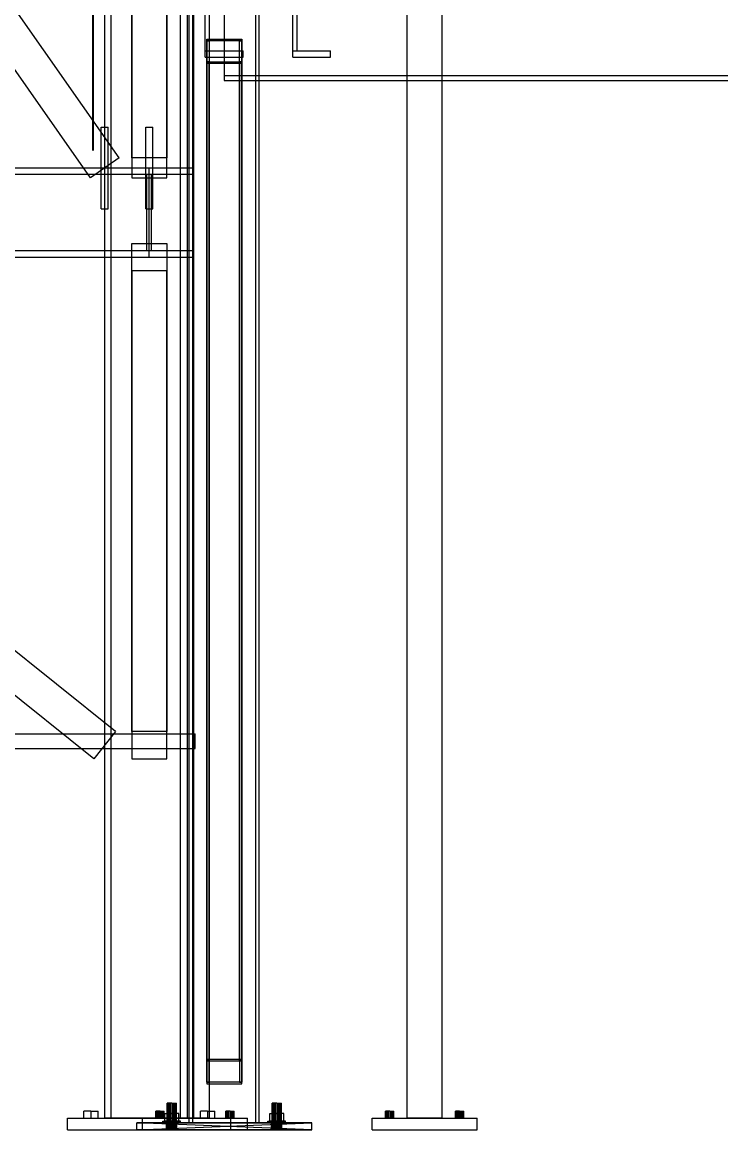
# Model space of a CAD drawing. Header units: millimetres. Extents: x -1970 to 34302, y -65268 to 6837.
# Drawn here: x 1603 to 2802, y -36000 to -34100 of the extents above; entities that cross this region are included whole.
import ezdxf

# ---------------------------------------------------------------- set-up
doc = ezdxf.new("R2010")
doc.units = ezdxf.units.MM
for name, color, linetype, lineweight in [('COTAS_O', 1, 'Continuous', 0), ('frontal_dos-mix', 7, 'Continuous', 0), ('frontal_dosificador', 7, 'Continuous', 0), ('frontal_tolva', 7, 'Continuous', 0), ('frontal_tolva_provisional', 7, 'Continuous', 0)]:
    doc.layers.add(name, color=color, linetype=linetype, lineweight=lineweight)
doc.dimstyles.new('R19_100', dxfattribs={"dimtxt": 250, "dimasz": 150, "dimexe": 150, "dimexo": 80, "dimgap": 100, "dimtad": 1, "dimtih": 1, "dimtoh": 1, "dimdsep": 46, "dimcen": 0.09, "dimadec": 0, "dimazin": 0, "dimtfac": 1, "dimtdec": 4, "dimtofl": 0, "dimtmove": 0, "dimatfit": 3, "dimfxl": 1, "dimtolj": 1, "dimtzin": 0, "dimarcsym": 0})

# ---------------------------------------------------------------- blocks, each defined once
blk = doc.blocks.new('*D35')
at = {"layer": 'COTAS_O', "color": 0, "lineweight": -2, "transparency": 16777216}
for p, q in [((-1725, -34320), (-1725, -33550)), ((1725, -34320), (1725, -33550)), ((-1575, -33700), (1575, -33700))]:
    blk.add_line(p, q, dxfattribs=at)
at = {"layer": 'COTAS_O', "color": 0, "transparency": 16777216}
for points in [[(-1575, -33675), (-1575, -33725), (-1725, -33700)], [(1575, -33675), (1575, -33725), (1725, -33700)]]:
    blk.add_solid(points, dxfattribs=at)
at = {"layer": 'Defpoints', "color": 0, "transparency": 16777216}
for p in [(1725, -33700), (-1725, -34400), (1725, -34400)]:
    blk.add_point(p, dxfattribs=at)

msp = doc.modelspace()

# ---------------------------------------------------------------- linework, layer by layer
at = {"layer": 'frontal_dos-mix'}
for p, q in [((1875, -35980), (1875, -33577.5)), ((1925, -35980), (1925, -33577.5)), ((2263.756, -35980), (2263.756, -33722.899)), ((2323.756, -35980), (2323.756, -33722.899)), ((1810, -35980), (1990, -35980)), ((1810, -36000), (1810, -35980)), ((1833.239, -35968), (1833, -35968)), ((1833, -35980), (1833, -35968)), ((1833.239, -35980), (1833, -35980)), ((1833.938, -35968), (1833.239, -35968)), ((1833.239, -35980), (1833.239, -35968)), ((1833.938, -35980), (1833.239, -35980)), ((1835.05, -35968), (1833.938, -35968)), ((1833.938, -35980), (1833.938, -35968)), ((1835.05, -35980), (1833.938, -35980)), ((1836.5, -35968), (1835.05, -35968)), ((1835.05, -35980), (1835.05, -35968)), ((1836.5, -35980), (1835.05, -35980)), ((1838.188, -35968), (1836.5, -35968)), ((1836.5, -35980), (1836.5, -35968)), ((1838.188, -35980), (1836.5, -35980)), ((1840, -35968), (1838.188, -35968)), ((1838.188, -35980), (1838.188, -35968)), ((1840, -35980), (1838.188, -35980)), ((1840, -35968), (1841.812, -35968)), ((1840, -35968), (1840, -35980)), ((1841.812, -35980), (1840, -35980)), ((1841.812, -35968), (1843.5, -35968)), ((1841.812, -35980), (1841.812, -35968)), ((1841.812, -35980), (1843.5, -35980)), ((1843.5, -35968), (1844.95, -35968)), ((1843.5, -35980), (1843.5, -35968)), ((1843.5, -35980), (1844.95, -35980)), ((1844.95, -35968), (1846.062, -35968)), ((1844.95, -35980), (1844.95, -35968)), ((1844.95, -35980), (1846.062, -35980)), ((1846.062, -35968), (1846.761, -35968)), ((1846.062, -35980), (1846.062, -35968)), ((1846.062, -35980), (1846.761, -35980)), ((1846.761, -35968), (1847, -35968)), ((1846.761, -35980), (1846.761, -35968)), ((1846.761, -35980), (1847, -35980)), ((1847, -35980), (1847, -35968)), ((1925, -35980), (1875, -35980)), ((1953.239, -35968), (1953, -35968)), ((1953, -35980), (1953, -35968)), ((1953.239, -35980), (1953, -35980)), ((1953.938, -35968), (1953.239, -35968)), ((1953.239, -35980), (1953.239, -35968)), ((1953.938, -35980), (1953.239, -35980)), ((1955.05, -35968), (1953.938, -35968)), ((1953.938, -35980), (1953.938, -35968)), ((1955.05, -35980), (1953.938, -35980)), ((1956.5, -35968), (1955.05, -35968)), ((1955.05, -35980), (1955.05, -35968)), ((1956.5, -35980), (1955.05, -35980)), ((1958.188, -35968), (1956.5, -35968)), ((1956.5, -35980), (1956.5, -35968)), ((1958.188, -35980), (1956.5, -35980)), ((1960, -35968), (1958.188, -35968)), ((1958.188, -35980), (1958.188, -35968)), ((1960, -35980), (1958.188, -35980)), ((1960, -35968), (1961.812, -35968)), ((1960, -35968), (1960, -35980)), ((1961.812, -35980), (1960, -35980)), ((1961.812, -35968), (1963.5, -35968)), ((1961.812, -35980), (1961.812, -35968)), ((1961.812, -35980), (1963.5, -35980)), ((1963.5, -35968), (1964.95, -35968)), ((1963.5, -35980), (1963.5, -35968)), ((1963.5, -35980), (1964.95, -35980)), ((1964.95, -35968), (1966.062, -35968)), ((1964.95, -35980), (1964.95, -35968)), ((1964.95, -35980), (1966.062, -35980)), ((1966.062, -35968), (1966.761, -35968)), ((1966.062, -35980), (1966.062, -35968)), ((1966.062, -35980), (1966.761, -35980)), ((1966.761, -35968), (1967, -35968)), ((1966.761, -35980), (1966.761, -35968)), ((1966.761, -35980), (1967, -35980)), ((1967, -35980), (1967, -35968)), ((1990, -36000), (1990, -35980)), ((2203.756, -35980), (2383.756, -35980)), ((2203.756, -36000), (2203.756, -35980)), ((2226.995, -35968), (2226.756, -35968)), ((2226.756, -35980), (2226.756, -35968)), ((2226.995, -35980), (2226.756, -35980)), ((2227.694, -35968), (2226.995, -35968)), ((2226.995, -35980), (2226.995, -35968)), ((2227.694, -35980), (2226.995, -35980)), ((2228.807, -35968), (2227.694, -35968)), ((2227.694, -35980), (2227.694, -35968)), ((2228.807, -35980), (2227.694, -35980)), ((2230.256, -35968), (2228.807, -35968)), ((2228.807, -35980), (2228.807, -35968)), ((2230.256, -35980), (2228.807, -35980)), ((2231.945, -35968), (2230.256, -35968)), ((2230.256, -35980), (2230.256, -35968)), ((2231.945, -35980), (2230.256, -35980)), ((2233.756, -35968), (2231.945, -35968)), ((2231.945, -35980), (2231.945, -35968)), ((2233.756, -35980), (2231.945, -35980)), ((2233.756, -35968), (2235.568, -35968)), ((2233.756, -35968), (2233.756, -35980)), ((2235.568, -35980), (2233.756, -35980)), ((2235.568, -35968), (2237.256, -35968)), ((2235.568, -35980), (2235.568, -35968)), ((2235.568, -35980), (2237.256, -35980)), ((2237.256, -35968), (2238.706, -35968)), ((2237.256, -35980), (2237.256, -35968)), ((2237.256, -35980), (2238.706, -35980)), ((2238.706, -35968), (2239.818, -35968)), ((2238.706, -35980), (2238.706, -35968)), ((2238.706, -35980), (2239.818, -35980)), ((2239.818, -35968), (2240.518, -35968)), ((2239.818, -35980), (2239.818, -35968)), ((2239.818, -35980), (2240.518, -35980)), ((2240.518, -35968), (2240.756, -35968)), ((2240.518, -35980), (2240.518, -35968)), ((2240.518, -35980), (2240.756, -35980)), ((2240.756, -35980), (2240.756, -35968)), ((2323.756, -35980), (2263.756, -35980)), ((2346.995, -35968), (2346.756, -35968)), ((2346.756, -35980), (2346.756, -35968)), ((2346.995, -35980), (2346.756, -35980)), ((2347.694, -35968), (2346.995, -35968)), ((2346.995, -35980), (2346.995, -35968)), ((2347.694, -35980), (2346.995, -35980)), ((2348.807, -35968), (2347.694, -35968)), ((2347.694, -35980), (2347.694, -35968)), ((2348.807, -35980), (2347.694, -35980)), ((2350.256, -35968), (2348.807, -35968)), ((2348.807, -35980), (2348.807, -35968)), ((2350.256, -35980), (2348.807, -35980)), ((2351.945, -35968), (2350.256, -35968)), ((2350.256, -35980), (2350.256, -35968)), ((2351.945, -35980), (2350.256, -35980)), ((2353.756, -35968), (2351.945, -35968)), ((2351.945, -35980), (2351.945, -35968)), ((2353.756, -35980), (2351.945, -35980)), ((2353.756, -35968), (2355.568, -35968)), ((2353.756, -35968), (2353.756, -35980)), ((2355.568, -35980), (2353.756, -35980)), ((2355.568, -35968), (2357.256, -35968)), ((2355.568, -35980), (2355.568, -35968)), ((2355.568, -35980), (2357.256, -35980)), ((2357.256, -35968), (2358.706, -35968)), ((2357.256, -35980), (2357.256, -35968)), ((2357.256, -35980), (2358.706, -35980)), ((2358.706, -35968), (2359.818, -35968)), ((2358.706, -35980), (2358.706, -35968)), ((2358.706, -35980), (2359.818, -35980)), ((2359.818, -35968), (2360.518, -35968)), ((2359.818, -35980), (2359.818, -35968)), ((2359.818, -35980), (2360.518, -35980)), ((2360.518, -35968), (2360.756, -35968)), ((2360.518, -35980), (2360.518, -35968)), ((2360.518, -35980), (2360.756, -35980)), ((2360.756, -35980), (2360.756, -35968)), ((2383.756, -36000), (2383.756, -35980)), ((1810, -36000), (1990, -36000)), ((2203.756, -36000), (2383.756, -36000))]:
    msp.add_line(p, q, dxfattribs=at)
at = {"layer": 'frontal_dosificador'}
for p, q in [((1890, -35988), (1890, -34000)), ((1896, -35988), (1896, -34000)), ((2004, -35988), (2004, -34000)), ((2010, -35988), (2010, -34000)), ((1917.5, -34149.5), (1917.5, -34010.5)), ((1925, -34149.5), (1925, -34010.5)), ((1950, -34008.5), (1950, -34191.5)), ((2067.5, -34149.5), (2067.5, -34010.5)), ((2075, -34149.5), (2075, -34010.5)), ((1920, -35879.096), (1920, -34129.096)), ((1920, -34129.096), (1980, -34129.096)), ((1920, -34131.884), (1920, -34129.096)), ((1980, -34131.884), (1920, -34131.884)), ((1920, -34131.884), (1920, -35881.884)), ((1920, -34131.884), (1924, -34131.884)), ((1920, -34168.116), (1920, -34131.884)), ((1924, -34131.884), (1924, -35881.884)), ((1924, -34131.884), (1924, -34168.116)), ((1976, -35881.884), (1976, -34131.884)), ((1976, -34131.884), (1980, -34131.884)), ((1976, -34168.116), (1976, -34131.884)), ((1980, -34129.096), (1980, -35879.096)), ((1980, -34129.096), (1980, -34131.884)), ((1980, -35881.884), (1980, -34131.884)), ((1980, -34131.884), (1980, -34168.116)), ((1917.5, -34149.5), (1982.5, -34149.5)), ((1917.5, -34160), (1917.5, -34149.5)), ((1917.5, -34149.5), (1925, -34149.5)), ((1917.5, -34160), (1982.5, -34160)), ((1982.5, -34160), (1982.5, -34149.5)), ((2067.5, -34149.5), (2132.5, -34149.5)), ((2067.5, -34160), (2067.5, -34149.5)), ((2067.5, -34149.5), (2075, -34149.5)), ((2067.5, -34160), (2132.5, -34160)), ((2132.5, -34160), (2132.5, -34149.5)), ((1920, -35918.116), (1920, -34168.116)), ((1920, -34168.116), (1980, -34168.116)), ((1920, -34170.904), (1920, -34168.116)), ((1924, -34168.116), (1920, -34168.116)), ((1980, -34170.904), (1920, -34170.904)), ((1920, -34170.904), (1920, -35920.904)), ((1924, -35918.116), (1924, -34168.116)), ((1980, -34168.116), (1976, -34168.116)), ((1976, -34168.116), (1976, -35918.116)), ((1980, -34168.116), (1980, -35918.116)), ((1980, -34168.116), (1980, -34170.904)), ((1980, -35920.904), (1980, -34170.904)), ((1950, -34191.5), (3850, -34191.5)), ((1950, -34191.5), (1950, -34200)), ((1950, -34200), (3850, -34200)), ((1980, -35879.096), (1920, -35879.096)), ((1920, -35879.096), (1920, -35881.884)), ((1920, -35881.884), (1980, -35881.884)), ((1924, -35881.884), (1920, -35881.884)), ((1920, -35881.884), (1920, -35918.116)), ((1924, -35918.116), (1924, -35881.884)), ((1980, -35881.884), (1976, -35881.884)), ((1976, -35881.884), (1976, -35918.116)), ((1980, -35881.884), (1980, -35879.096)), ((1980, -35918.116), (1980, -35881.884)), ((1980, -35918.116), (1920, -35918.116)), ((1920, -35918.116), (1920, -35920.904)), ((1920, -35918.116), (1924, -35918.116)), ((1920, -35920.904), (1980, -35920.904)), ((1976, -35918.116), (1980, -35918.116)), ((1980, -35920.904), (1980, -35918.116)), ((1852.273, -35954), (1852, -35954)), ((1852, -36000), (1852, -35954)), ((1853.072, -35954), (1852.273, -35954)), ((1852.273, -36000), (1852.273, -35954)), ((1854.343, -35954), (1853.072, -35954)), ((1853.072, -36000), (1853.072, -35954)), ((1856, -35954), (1854.343, -35954)), ((1854.343, -36000), (1854.343, -35954)), ((1857.929, -35954), (1856, -35954)), ((1856, -36000), (1856, -35954)), ((1860, -35954), (1857.929, -35954)), ((1857.929, -36000), (1857.929, -35954)), ((1860, -35954), (1862.071, -35954)), ((1860, -35954), (1860, -36000)), ((1862.071, -35954), (1864, -35954)), ((1862.071, -36000), (1862.071, -35954)), ((1864, -35954), (1865.657, -35954)), ((1864, -36000), (1864, -35954)), ((1865.657, -35954), (1866.928, -35954)), ((1865.657, -36000), (1865.657, -35954)), ((1866.928, -35954), (1867.727, -35954)), ((1866.928, -36000), (1866.928, -35954)), ((1867.727, -35954), (1868, -35954)), ((1867.727, -36000), (1867.727, -35954)), ((1868, -36000), (1868, -35954)), ((2032.273, -35954), (2032, -35954)), ((2032, -36000), (2032, -35954)), ((2033.072, -35954), (2032.273, -35954)), ((2032.273, -36000), (2032.273, -35954)), ((2034.343, -35954), (2033.072, -35954)), ((2033.072, -36000), (2033.072, -35954)), ((2036, -35954), (2034.343, -35954)), ((2034.343, -36000), (2034.343, -35954)), ((2037.929, -35954), (2036, -35954)), ((2036, -36000), (2036, -35954)), ((2040, -35954), (2037.929, -35954)), ((2037.929, -36000), (2037.929, -35954)), ((2040, -35954), (2042.071, -35954)), ((2040, -35954), (2040, -36000)), ((2042.071, -35954), (2044, -35954)), ((2042.071, -36000), (2042.071, -35954)), ((2044, -35954), (2045.657, -35954)), ((2044, -36000), (2044, -35954)), ((2045.657, -35954), (2046.928, -35954)), ((2045.657, -36000), (2045.657, -35954)), ((2046.928, -35954), (2047.727, -35954)), ((2046.928, -36000), (2046.928, -35954)), ((2047.727, -35954), (2048, -35954)), ((2047.727, -36000), (2047.727, -35954)), ((2048, -36000), (2048, -35954)), ((1848.006, -35985), (1848.006, -35972)), ((1848.006, -35972), (1860, -35972)), ((1848.006, -35972), (1853.072, -35972)), ((1860, -35972), (1853.072, -35972)), ((1853.072, -35972), (1853.072, -35985)), ((1871.994, -35972), (1860, -35972)), ((1860, -35972), (1860, -35985)), ((1860, -35972), (1866.928, -35972)), ((1866.928, -35972), (1866.928, -35985)), ((1871.994, -35972), (1866.928, -35972)), ((1871.994, -35985), (1871.994, -35972)), ((2028.006, -35985), (2028.006, -35972)), ((2028.006, -35972), (2040, -35972)), ((2028.006, -35972), (2033.072, -35972)), ((2040, -35972), (2033.072, -35972)), ((2033.072, -35972), (2033.072, -35985)), ((2051.994, -35972), (2040, -35972)), ((2040, -35972), (2040, -35985)), ((2040, -35972), (2046.928, -35972)), ((2046.928, -35972), (2046.928, -35985)), ((2051.994, -35972), (2046.928, -35972)), ((2051.994, -35985), (2051.994, -35972)), ((2040, -35988), (1800, -35988)), ((1800, -35988), (2038.244, -35988)), ((1800, -35988), (1860, -35988)), ((1861.756, -35988), (1800, -35988)), ((1800, -35988), (1858.244, -35988)), ((2100, -35988), (1800, -35988)), ((1800, -35988), (2036.556, -35988)), ((1863.444, -35988), (1800, -35988)), ((1800, -35988), (1856.556, -35988)), ((1800, -35988), (2035, -35988)), ((1865, -35988), (1800, -35988)), ((1800, -35988), (1855, -35988)), ((1800, -35988), (2033.636, -35988)), ((1800, -35988), (1853.636, -35988)), ((1800, -35988), (2032.517, -35988)), ((1800, -35988), (1852.517, -35988)), ((1800, -35988), (2031.685, -35988)), ((1800, -35988), (1851.685, -35988)), ((1800, -35988), (2031.173, -35988)), ((1800, -35988), (1851.173, -35988)), ((1800, -35988), (2031, -35988)), ((1800, -35988), (1851, -35988)), ((2041.756, -35988), (1800, -35988)), ((1800, -36000), (1800, -35988)), ((2100, -36000), (1800, -35988)), ((1800, -36000), (2100, -35988)), ((1800, -36000), (2040, -36000)), ((2038.244, -36000), (1800, -36000)), ((1860, -36000), (1800, -36000)), ((1800, -36000), (1861.756, -36000)), ((1858.244, -36000), (1800, -36000)), ((1800, -36000), (2100, -36000)), ((2036.556, -36000), (1800, -36000)), ((1800, -36000), (1863.444, -36000)), ((1856.556, -36000), (1800, -36000)), ((2035, -36000), (1800, -36000)), ((1800, -36000), (1865, -36000)), ((1855, -36000), (1800, -36000)), ((2033.636, -36000), (1800, -36000)), ((1853.636, -36000), (1800, -36000)), ((2032.517, -36000), (1800, -36000)), ((1852.517, -36000), (1800, -36000)), ((2031.685, -36000), (1800, -36000)), ((1851.685, -36000), (1800, -36000)), ((2031.173, -36000), (1800, -36000)), ((1851.173, -36000), (1800, -36000)), ((2031, -36000), (1800, -36000)), ((1851, -36000), (1800, -36000)), ((1800, -36000), (2041.756, -36000)), ((1845, -35988), (1845, -35985)), ((1845, -35985), (1845.511, -35985)), ((1845, -35985), (1851, -35985)), ((1845.511, -35988), (1845, -35988)), ((1851, -35988), (1845, -35988)), ((1845.511, -35988), (1845.511, -35985)), ((1845.511, -35985), (1847.01, -35985)), ((1845.511, -35985), (1851.307, -35985)), ((1847.01, -35988), (1845.511, -35988)), ((1851.307, -35988), (1845.511, -35988)), ((1847.01, -35988), (1847.01, -35985)), ((1847.01, -35985), (1849.393, -35985)), ((1847.01, -35985), (1852.206, -35985)), ((1849.393, -35988), (1847.01, -35988)), ((1852.206, -35988), (1847.01, -35988)), ((1860, -35985), (1848.006, -35985)), ((1853.072, -35985), (1848.006, -35985)), ((1849.393, -35988), (1849.393, -35985)), ((1849.393, -35985), (1852.5, -35985)), ((1849.393, -35985), (1853.636, -35985)), ((1852.5, -35988), (1849.393, -35988)), ((1853.636, -35988), (1849.393, -35988)), ((1851.307, -35985), (1851, -35985)), ((1851, -35985), (1851, -35988)), ((1851, -35988), (1851.173, -35988)), ((1860, -35988), (1851, -35988)), ((1858.244, -35988), (1851, -35988)), ((1856.556, -35988), (1851, -35988)), ((1855, -35988), (1851, -35988)), ((1853.636, -35988), (1851, -35988)), ((1852.517, -35988), (1851, -35988)), ((1851, -36000), (1851.173, -35988)), ((1851, -36000), (1851, -35988)), ((1851.173, -36000), (1851, -35988)), ((1851, -35988), (1851.307, -35988)), ((1851.173, -36000), (1851, -36000)), ((1851, -36000), (1860, -36000)), ((1851, -36000), (1858.244, -36000)), ((1851, -36000), (1856.556, -36000)), ((1851, -36000), (1855, -36000)), ((1851, -36000), (1853.636, -36000)), ((1851, -36000), (1852.517, -36000)), ((1851.173, -35988), (1851.685, -35988)), ((1860, -35988), (1851.173, -35988)), ((1851.173, -36000), (1851.685, -35988)), ((1851.173, -36000), (1851.173, -35988)), ((1851.685, -36000), (1851.173, -35988)), ((1851.685, -36000), (1851.173, -36000)), ((1851.173, -36000), (1860, -36000)), ((1852.206, -35985), (1851.307, -35985)), ((1851.307, -35985), (1851.307, -35988)), ((1851.307, -35988), (1852.206, -35988)), ((1851.685, -35988), (1852.517, -35988)), ((1860, -35988), (1851.685, -35988)), ((1851.685, -36000), (1852.517, -35988)), ((1851.685, -36000), (1851.685, -35988)), ((1852.517, -36000), (1851.685, -35988)), ((1852.517, -36000), (1851.685, -36000)), ((1851.685, -36000), (1860, -36000)), ((1852.273, -36000), (1852, -36000)), ((1853.636, -35985), (1852.206, -35985)), ((1852.206, -35985), (1852.206, -35988)), ((1852.206, -35988), (1853.636, -35988)), ((1853.072, -36000), (1852.273, -36000)), ((1852.5, -35988), (1852.5, -35985)), ((1852.5, -35985), (1856.118, -35985)), ((1852.5, -35985), (1855.5, -35985)), ((1856.118, -35988), (1852.5, -35988)), ((1855.5, -35988), (1852.5, -35988)), ((1852.517, -35988), (1853.636, -35988)), ((1860, -35988), (1852.517, -35988)), ((1852.517, -36000), (1853.636, -35988)), ((1852.517, -36000), (1852.517, -35988)), ((1853.636, -36000), (1852.517, -35988)), ((1853.636, -36000), (1852.517, -36000)), ((1852.517, -36000), (1860, -36000)), ((1853.072, -35985), (1860, -35985)), ((1854.343, -36000), (1853.072, -36000)), ((1855.5, -35985), (1853.636, -35985)), ((1853.636, -35985), (1853.636, -35988)), ((1853.636, -35988), (1855, -35988)), ((1860, -35988), (1853.636, -35988)), ((1853.636, -36000), (1855, -35988)), ((1853.636, -36000), (1853.636, -35988)), ((1855, -36000), (1853.636, -35988)), ((1853.636, -35988), (1855.5, -35988)), ((1855, -36000), (1853.636, -36000)), ((1853.636, -36000), (1860, -36000)), ((1856, -36000), (1854.343, -36000)), ((1855, -35988), (1856.556, -35988)), ((1860, -35988), (1855, -35988)), ((1855, -36000), (1856.556, -35988)), ((1855, -36000), (1855, -35988)), ((1856.556, -36000), (1855, -35988)), ((1856.556, -36000), (1855, -36000)), ((1855, -36000), (1860, -36000)), ((1857.671, -35985), (1855.5, -35985)), ((1855.5, -35985), (1855.5, -35988)), ((1855.5, -35988), (1857.671, -35988)), ((1857.929, -36000), (1856, -36000)), ((1856.118, -35988), (1856.118, -35985)), ((1856.118, -35985), (1860, -35985)), ((1856.118, -35985), (1857.671, -35985)), ((1860, -35988), (1856.118, -35988)), ((1857.671, -35988), (1856.118, -35988)), ((1856.556, -35988), (1858.244, -35988)), ((1860, -35988), (1856.556, -35988)), ((1856.556, -36000), (1858.244, -35988)), ((1856.556, -36000), (1856.556, -35988)), ((1858.244, -36000), (1856.556, -35988)), ((1858.244, -36000), (1856.556, -36000)), ((1856.556, -36000), (1860, -36000)), ((1860, -35985), (1857.671, -35985)), ((1857.671, -35985), (1857.671, -35988)), ((1857.671, -35988), (1860, -35988)), ((1857.929, -36000), (1860, -36000)), ((1858.244, -35988), (1860, -35988)), ((1858.244, -36000), (1860, -35988)), ((1858.244, -36000), (1858.244, -35988)), ((1860, -36000), (1858.244, -35988)), ((1860, -36000), (1858.244, -36000)), ((1863.882, -35985), (1860, -35985)), ((1860, -35985), (1860, -35988)), ((1860, -35985), (1862.329, -35985)), ((1860, -35985), (1871.994, -35985)), ((1866.928, -35985), (1860, -35985)), ((1860, -35988), (1861.756, -35988)), ((1860, -35988), (1863.444, -35988)), ((1860, -35988), (1865, -35988)), ((1860, -35988), (1866.364, -35988)), ((1860, -35988), (1867.483, -35988)), ((1860, -35988), (1868.315, -35988)), ((1860, -35988), (1868.827, -35988)), ((1860, -35988), (1869, -35988)), ((1860, -35988), (1860, -36000)), ((1861.756, -36000), (1860, -35988)), ((1860, -36000), (1861.756, -35988)), ((1860, -35988), (1863.882, -35988)), ((1862.329, -35988), (1860, -35988)), ((1861.756, -36000), (1860, -36000)), ((1863.444, -36000), (1860, -36000)), ((1865, -36000), (1860, -36000)), ((1866.364, -36000), (1860, -36000)), ((1867.483, -36000), (1860, -36000)), ((1868.315, -36000), (1860, -36000)), ((1868.827, -36000), (1860, -36000)), ((1869, -36000), (1860, -36000)), ((1860, -36000), (1862.071, -36000)), ((1861.756, -35988), (1863.444, -35988)), ((1861.756, -35988), (1869, -35988)), ((1861.756, -36000), (1861.756, -35988)), ((1863.444, -36000), (1861.756, -35988)), ((1861.756, -36000), (1863.444, -35988)), ((1863.444, -36000), (1861.756, -36000)), ((1869, -36000), (1861.756, -36000)), ((1862.071, -36000), (1864, -36000)), ((1862.329, -35985), (1862.329, -35988)), ((1863.882, -35985), (1862.329, -35985)), ((1862.329, -35985), (1864.5, -35985)), ((1862.329, -35988), (1863.882, -35988)), ((1864.5, -35988), (1862.329, -35988)), ((1863.444, -35988), (1865, -35988)), ((1863.444, -35988), (1869, -35988)), ((1863.444, -36000), (1863.444, -35988)), ((1865, -36000), (1863.444, -35988)), ((1863.444, -36000), (1865, -35988)), ((1865, -36000), (1863.444, -36000)), ((1869, -36000), (1863.444, -36000)), ((1863.882, -35988), (1863.882, -35985)), ((1867.5, -35985), (1863.882, -35985)), ((1863.882, -35988), (1867.5, -35988)), ((1864, -36000), (1865.657, -36000)), ((1864.5, -35985), (1864.5, -35988)), ((1867.5, -35985), (1864.5, -35985)), ((1864.5, -35985), (1866.364, -35985)), ((1864.5, -35988), (1867.5, -35988)), ((1866.364, -35988), (1864.5, -35988)), ((1866.364, -35988), (1865, -35988)), ((1865, -35988), (1869, -35988)), ((1865, -35988), (2033.636, -35988)), ((2040, -35988), (1865, -35988)), ((1865, -36000), (1865, -35988)), ((1866.364, -36000), (1865, -35988)), ((1865, -36000), (1866.364, -35988)), ((1865, -36000), (1866.364, -36000)), ((1869, -36000), (1865, -36000)), ((2033.636, -36000), (1865, -36000)), ((1865, -36000), (2040, -36000)), ((1865.657, -36000), (1866.928, -36000)), ((1866.364, -35985), (1866.364, -35988)), ((1870.607, -35985), (1866.364, -35985)), ((1866.364, -35985), (1867.794, -35985)), ((1867.483, -35988), (1866.364, -35988)), ((1866.364, -35988), (1869, -35988)), ((1866.364, -35988), (2033.636, -35988)), ((1866.364, -35988), (2031, -35988)), ((1866.364, -35988), (2031.173, -35988)), ((1866.364, -35988), (2031.685, -35988)), ((1866.364, -35988), (2032.517, -35988)), ((2040, -35988), (1866.364, -35988)), ((1866.364, -36000), (1866.364, -35988)), ((1867.483, -36000), (1866.364, -35988)), ((1866.364, -36000), (1867.483, -35988)), ((1866.364, -35988), (1870.607, -35988)), ((1867.794, -35988), (1866.364, -35988)), ((1866.364, -36000), (1867.483, -36000)), ((1869, -36000), (1866.364, -36000)), ((2033.636, -36000), (1866.364, -36000)), ((2031, -36000), (1866.364, -36000)), ((2031.173, -36000), (1866.364, -36000)), ((2031.685, -36000), (1866.364, -36000)), ((2032.517, -36000), (1866.364, -36000)), ((1866.364, -36000), (2040, -36000)), ((1866.928, -35985), (1871.994, -35985)), ((1866.928, -36000), (1867.727, -36000)), ((1868.315, -35988), (1867.483, -35988)), ((1867.483, -35988), (1869, -35988)), ((1867.483, -35988), (2033.636, -35988)), ((2040, -35988), (1867.483, -35988)), ((1867.483, -36000), (1867.483, -35988)), ((1868.315, -36000), (1867.483, -35988)), ((1867.483, -36000), (1868.315, -35988)), ((1867.483, -36000), (1868.315, -36000)), ((1869, -36000), (1867.483, -36000)), ((2033.636, -36000), (1867.483, -36000)), ((1867.483, -36000), (2040, -36000)), ((1867.5, -35988), (1867.5, -35985)), ((1870.607, -35985), (1867.5, -35985)), ((1867.5, -35988), (1870.607, -35988)), ((1867.727, -36000), (1868, -36000)), ((1867.794, -35985), (1867.794, -35988)), ((1872.99, -35985), (1867.794, -35985)), ((1867.794, -35985), (1868.693, -35985)), ((1867.794, -35988), (1872.99, -35988)), ((1868.693, -35988), (1867.794, -35988)), ((1868.827, -35988), (1868.315, -35988)), ((1868.315, -35988), (1869, -35988)), ((1868.315, -35988), (2033.636, -35988)), ((2040, -35988), (1868.315, -35988)), ((1868.315, -36000), (1868.315, -35988)), ((1868.827, -36000), (1868.315, -35988)), ((1868.315, -36000), (1868.827, -35988)), ((1868.315, -36000), (1868.827, -36000)), ((1869, -36000), (1868.315, -36000)), ((2033.636, -36000), (1868.315, -36000)), ((1868.315, -36000), (2040, -36000)), ((1868.693, -35985), (1868.693, -35988)), ((1874.489, -35985), (1868.693, -35985)), ((1868.693, -35985), (1869, -35985)), ((1868.693, -35988), (1874.489, -35988)), ((1869, -35988), (1868.693, -35988)), ((1869, -35988), (1868.827, -35988)), ((1868.827, -35988), (2033.636, -35988)), ((1868.827, -35988), (2040, -35988)), ((1868.827, -36000), (1868.827, -35988)), ((1869, -36000), (1868.827, -35988)), ((1868.827, -36000), (1869, -35988)), ((1868.827, -36000), (1869, -36000)), ((2033.636, -36000), (1868.827, -36000)), ((2040, -36000), (1868.827, -36000)), ((1869, -35985), (1869, -35988)), ((1875, -35985), (1869, -35985)), ((1869, -35988), (2033.636, -35988)), ((1869, -35988), (2035, -35988)), ((1869, -35988), (2036.556, -35988)), ((1869, -35988), (2038.244, -35988)), ((1869, -35988), (2040, -35988)), ((1869, -36000), (1869, -35988)), ((1869, -35988), (1875, -35988)), ((2033.636, -36000), (1869, -36000)), ((2035, -36000), (1869, -36000)), ((2036.556, -36000), (1869, -36000)), ((2038.244, -36000), (1869, -36000)), ((2040, -36000), (1869, -36000)), ((1870.607, -35988), (1870.607, -35985)), ((1872.99, -35985), (1870.607, -35985)), ((1870.607, -35988), (1872.99, -35988)), ((1872.99, -35988), (1872.99, -35985)), ((1874.489, -35985), (1872.99, -35985)), ((1872.99, -35988), (1874.489, -35988)), ((1874.489, -35988), (1874.489, -35985)), ((1875, -35985), (1874.489, -35985)), ((1874.489, -35988), (1875, -35988)), ((1875, -35988), (1875, -35985)), ((1890, -35988), (1896, -35988)), ((1896, -35988), (2004, -35988)), ((2004, -35988), (2010, -35988)), ((2025, -35988), (2025, -35985)), ((2025, -35985), (2025.511, -35985)), ((2025, -35985), (2031, -35985)), ((2025.511, -35988), (2025, -35988)), ((2031, -35988), (2025, -35988)), ((2025.511, -35988), (2025.511, -35985)), ((2025.511, -35985), (2027.01, -35985)), ((2025.511, -35985), (2031.307, -35985)), ((2027.01, -35988), (2025.511, -35988)), ((2031.307, -35988), (2025.511, -35988)), ((2027.01, -35988), (2027.01, -35985)), ((2027.01, -35985), (2029.393, -35985)), ((2027.01, -35985), (2032.206, -35985)), ((2029.393, -35988), (2027.01, -35988)), ((2032.206, -35988), (2027.01, -35988)), ((2040, -35985), (2028.006, -35985)), ((2033.072, -35985), (2028.006, -35985)), ((2029.393, -35988), (2029.393, -35985)), ((2029.393, -35985), (2032.5, -35985)), ((2029.393, -35985), (2033.636, -35985)), ((2032.5, -35988), (2029.393, -35988)), ((2033.636, -35988), (2029.393, -35988)), ((2031.307, -35985), (2031, -35985)), ((2031, -35985), (2031, -35988)), ((2031, -35988), (2031.173, -35988)), ((2040, -35988), (2031, -35988)), ((2038.244, -35988), (2031, -35988)), ((2036.556, -35988), (2031, -35988)), ((2035, -35988), (2031, -35988)), ((2033.636, -35988), (2031, -35988)), ((2031, -36000), (2031.173, -35988)), ((2031, -36000), (2031, -35988)), ((2031.173, -36000), (2031, -35988)), ((2031, -35988), (2031.307, -35988)), ((2031.173, -36000), (2031, -36000)), ((2031, -36000), (2040, -36000)), ((2031, -36000), (2038.244, -36000)), ((2031, -36000), (2036.556, -36000)), ((2031, -36000), (2035, -36000)), ((2031, -36000), (2033.636, -36000)), ((2031.173, -35988), (2031.685, -35988)), ((2040, -35988), (2031.173, -35988)), ((2031.173, -36000), (2031.685, -35988)), ((2031.173, -36000), (2031.173, -35988)), ((2031.685, -36000), (2031.173, -35988)), ((2031.685, -36000), (2031.173, -36000)), ((2031.173, -36000), (2040, -36000)), ((2032.206, -35985), (2031.307, -35985)), ((2031.307, -35985), (2031.307, -35988)), ((2031.307, -35988), (2032.206, -35988)), ((2031.685, -35988), (2032.517, -35988)), ((2040, -35988), (2031.685, -35988)), ((2031.685, -36000), (2032.517, -35988)), ((2031.685, -36000), (2031.685, -35988)), ((2032.517, -36000), (2031.685, -35988)), ((2032.517, -36000), (2031.685, -36000)), ((2031.685, -36000), (2040, -36000)), ((2032.273, -36000), (2032, -36000)), ((2033.636, -35985), (2032.206, -35985)), ((2032.206, -35985), (2032.206, -35988)), ((2032.206, -35988), (2033.636, -35988)), ((2033.072, -36000), (2032.273, -36000)), ((2032.5, -35988), (2032.5, -35985)), ((2032.5, -35985), (2036.118, -35985)), ((2032.5, -35985), (2035.5, -35985)), ((2036.118, -35988), (2032.5, -35988)), ((2035.5, -35988), (2032.5, -35988)), ((2032.517, -35988), (2033.636, -35988)), ((2040, -35988), (2032.517, -35988)), ((2032.517, -36000), (2033.636, -35988)), ((2032.517, -36000), (2032.517, -35988)), ((2033.636, -36000), (2032.517, -35988)), ((2033.636, -36000), (2032.517, -36000)), ((2032.517, -36000), (2040, -36000)), ((2033.072, -35985), (2040, -35985)), ((2034.343, -36000), (2033.072, -36000)), ((2035.5, -35985), (2033.636, -35985)), ((2033.636, -35985), (2033.636, -35988)), ((2033.636, -35988), (2035, -35988)), ((2040, -35988), (2033.636, -35988)), ((2033.636, -36000), (2035, -35988)), ((2033.636, -36000), (2033.636, -35988)), ((2035, -36000), (2033.636, -35988)), ((2033.636, -35988), (2035.5, -35988)), ((2035, -36000), (2033.636, -36000)), ((2033.636, -36000), (2040, -36000)), ((2036, -36000), (2034.343, -36000)), ((2035, -35988), (2036.556, -35988)), ((2040, -35988), (2035, -35988)), ((2035, -36000), (2036.556, -35988)), ((2035, -36000), (2035, -35988)), ((2036.556, -36000), (2035, -35988)), ((2036.556, -36000), (2035, -36000)), ((2035, -36000), (2040, -36000)), ((2037.671, -35985), (2035.5, -35985)), ((2035.5, -35985), (2035.5, -35988)), ((2035.5, -35988), (2037.671, -35988)), ((2037.929, -36000), (2036, -36000)), ((2036.118, -35988), (2036.118, -35985)), ((2036.118, -35985), (2040, -35985)), ((2036.118, -35985), (2037.671, -35985)), ((2040, -35988), (2036.118, -35988)), ((2037.671, -35988), (2036.118, -35988)), ((2036.556, -35988), (2038.244, -35988)), ((2040, -35988), (2036.556, -35988)), ((2036.556, -36000), (2038.244, -35988)), ((2036.556, -36000), (2036.556, -35988)), ((2038.244, -36000), (2036.556, -35988)), ((2038.244, -36000), (2036.556, -36000)), ((2036.556, -36000), (2040, -36000)), ((2040, -35985), (2037.671, -35985)), ((2037.671, -35985), (2037.671, -35988)), ((2037.671, -35988), (2040, -35988)), ((2037.929, -36000), (2040, -36000)), ((2038.244, -35988), (2040, -35988)), ((2038.244, -36000), (2040, -35988)), ((2038.244, -36000), (2038.244, -35988)), ((2040, -36000), (2038.244, -35988)), ((2040, -36000), (2038.244, -36000)), ((2043.882, -35985), (2040, -35985)), ((2040, -35985), (2040, -35988)), ((2040, -35985), (2042.329, -35985)), ((2040, -35985), (2051.994, -35985)), ((2046.928, -35985), (2040, -35985)), ((2040, -35988), (2041.756, -35988)), ((2040, -35988), (2100, -35988)), ((2040, -35988), (2040, -36000)), ((2041.756, -36000), (2040, -35988)), ((2040, -36000), (2041.756, -35988)), ((2040, -35988), (2043.882, -35988)), ((2042.329, -35988), (2040, -35988)), ((2041.756, -36000), (2040, -36000)), ((2100, -36000), (2040, -36000)), ((2040, -36000), (2042.071, -36000)), ((2041.756, -35988), (2100, -35988)), ((2043.444, -35988), (2041.756, -35988)), ((2041.756, -35988), (2045, -35988)), ((2041.756, -35988), (2046.364, -35988)), ((2041.756, -35988), (2047.483, -35988)), ((2041.756, -35988), (2048.315, -35988)), ((2041.756, -35988), (2048.827, -35988)), ((2041.756, -35988), (2049, -35988)), ((2041.756, -36000), (2041.756, -35988)), ((2043.444, -36000), (2041.756, -35988)), ((2041.756, -36000), (2043.444, -35988)), ((2100, -36000), (2041.756, -36000)), ((2041.756, -36000), (2043.444, -36000)), ((2045, -36000), (2041.756, -36000)), ((2046.364, -36000), (2041.756, -36000)), ((2047.483, -36000), (2041.756, -36000)), ((2048.315, -36000), (2041.756, -36000)), ((2048.827, -36000), (2041.756, -36000)), ((2049, -36000), (2041.756, -36000)), ((2042.071, -36000), (2044, -36000)), ((2042.329, -35985), (2042.329, -35988)), ((2043.882, -35985), (2042.329, -35985)), ((2042.329, -35985), (2044.5, -35985)), ((2042.329, -35988), (2043.882, -35988)), ((2044.5, -35988), (2042.329, -35988)), ((2043.444, -35988), (2100, -35988)), ((2045, -35988), (2043.444, -35988)), ((2043.444, -35988), (2049, -35988)), ((2043.444, -36000), (2043.444, -35988)), ((2045, -36000), (2043.444, -35988)), ((2043.444, -36000), (2045, -35988)), ((2100, -36000), (2043.444, -36000)), ((2043.444, -36000), (2045, -36000)), ((2049, -36000), (2043.444, -36000)), ((2043.882, -35988), (2043.882, -35985)), ((2047.5, -35985), (2043.882, -35985)), ((2043.882, -35988), (2047.5, -35988)), ((2044, -36000), (2045.657, -36000)), ((2044.5, -35985), (2044.5, -35988)), ((2047.5, -35985), (2044.5, -35985)), ((2044.5, -35985), (2046.364, -35985)), ((2044.5, -35988), (2047.5, -35988)), ((2046.364, -35988), (2044.5, -35988)), ((2045, -35988), (2100, -35988)), ((2046.364, -35988), (2045, -35988)), ((2045, -35988), (2049, -35988)), ((2045, -36000), (2045, -35988)), ((2046.364, -36000), (2045, -35988)), ((2045, -36000), (2046.364, -35988)), ((2100, -36000), (2045, -36000)), ((2045, -36000), (2046.364, -36000)), ((2049, -36000), (2045, -36000)), ((2045.657, -36000), (2046.928, -36000)), ((2046.364, -35985), (2046.364, -35988)), ((2050.607, -35985), (2046.364, -35985)), ((2046.364, -35985), (2047.794, -35985)), ((2046.364, -35988), (2100, -35988)), ((2047.483, -35988), (2046.364, -35988)), ((2046.364, -35988), (2049, -35988)), ((2046.364, -36000), (2046.364, -35988)), ((2047.483, -36000), (2046.364, -35988)), ((2046.364, -36000), (2047.483, -35988)), ((2046.364, -35988), (2050.607, -35988)), ((2047.794, -35988), (2046.364, -35988)), ((2100, -36000), (2046.364, -36000)), ((2046.364, -36000), (2047.483, -36000)), ((2049, -36000), (2046.364, -36000)), ((2046.928, -35985), (2051.994, -35985)), ((2046.928, -36000), (2047.727, -36000)), ((2047.483, -35988), (2100, -35988)), ((2048.315, -35988), (2047.483, -35988)), ((2047.483, -35988), (2049, -35988)), ((2047.483, -36000), (2047.483, -35988)), ((2048.315, -36000), (2047.483, -35988)), ((2047.483, -36000), (2048.315, -35988)), ((2100, -36000), (2047.483, -36000)), ((2047.483, -36000), (2048.315, -36000)), ((2049, -36000), (2047.483, -36000)), ((2047.5, -35988), (2047.5, -35985)), ((2050.607, -35985), (2047.5, -35985)), ((2047.5, -35988), (2050.607, -35988)), ((2047.727, -36000), (2048, -36000)), ((2047.794, -35985), (2047.794, -35988)), ((2052.99, -35985), (2047.794, -35985)), ((2047.794, -35985), (2048.693, -35985)), ((2047.794, -35988), (2052.99, -35988)), ((2048.693, -35988), (2047.794, -35988)), ((2048.315, -35988), (2100, -35988)), ((2048.827, -35988), (2048.315, -35988)), ((2048.315, -36000), (2048.315, -35988)), ((2048.827, -36000), (2048.315, -35988)), ((2048.315, -36000), (2048.827, -35988)), ((2100, -36000), (2048.315, -36000)), ((2048.315, -36000), (2048.827, -36000)), ((2048.693, -35985), (2048.693, -35988)), ((2054.489, -35985), (2048.693, -35985)), ((2048.693, -35985), (2049, -35985)), ((2048.693, -35988), (2054.489, -35988)), ((2049, -35988), (2048.693, -35988)), ((2048.827, -35988), (2100, -35988)), ((2049, -35988), (2048.827, -35988)), ((2048.827, -36000), (2048.827, -35988)), ((2049, -36000), (2048.827, -35988)), ((2048.827, -36000), (2049, -35988)), ((2100, -36000), (2048.827, -36000)), ((2048.827, -36000), (2049, -36000)), ((2049, -35985), (2049, -35988)), ((2055, -35985), (2049, -35985)), ((2049, -35988), (2100, -35988)), ((2049, -36000), (2049, -35988)), ((2049, -35988), (2055, -35988)), ((2100, -36000), (2049, -36000)), ((2050.607, -35988), (2050.607, -35985)), ((2052.99, -35985), (2050.607, -35985)), ((2050.607, -35988), (2052.99, -35988)), ((2052.99, -35988), (2052.99, -35985)), ((2054.489, -35985), (2052.99, -35985)), ((2052.99, -35988), (2054.489, -35988)), ((2054.489, -35988), (2054.489, -35985)), ((2055, -35985), (2054.489, -35985)), ((2054.489, -35988), (2055, -35988)), ((2055, -35988), (2055, -35985)), ((2100, -36000), (2100, -35988))]:
    msp.add_line(p, q, dxfattribs=at)
at = {"layer": 'frontal_tolva'}
for p, q in [((1745, -35980), (1745, -32700)), ((1756, -35980), (1756, -32700)), ((1887, -35980), (1887, -32700)), ((1898, -35980), (1898, -32700)), ((1769.584, -34332.806), (722.584, -32835.806)), ((1791.5, -34332.806), (1791.5, -32835.806)), ((1851.5, -32835.806), (1851.5, -34332.806)), ((1720.416, -34367.194), (673.416, -32870.194)), ((1791.5, -32870.194), (1791.5, -34367.194)), ((1851.5, -34367.194), (1851.5, -32870.194)), ((1739, -34280), (1751, -34280)), ((1739, -34420), (1739, -34280)), ((1751, -34420), (1751, -34280)), ((1815.5, -34280), (1827.5, -34280)), ((1815.5, -34420), (1815.5, -34280)), ((1827.5, -34420), (1827.5, -34280)), ((-1821.5, -34350), (1821.5, -34350)), ((1769.584, -34332.806), (1720.416, -34367.194)), ((1745, -34350), (1898, -34350)), ((1745, -34361), (1745, -34350)), ((1851.5, -34332.806), (1791.5, -34332.806)), ((1791.5, -34332.806), (1791.5, -34367.194)), ((1821.5, -34361), (1821.5, -34350)), ((1851.5, -34367.194), (1851.5, -34332.806)), ((1898, -34361), (1898, -34350)), ((-1821.5, -34361), (1821.5, -34361)), ((1745, -34361), (1898, -34361)), ((1791.5, -34367.194), (1851.5, -34367.194)), ((1817.5, -34361), (1825.5, -34361)), ((1817.5, -34492), (1817.5, -34361)), ((1821.5, -34492), (1821.5, -34361)), ((1825.5, -34492), (1825.5, -34361)), ((1739, -34420), (1751, -34420)), ((1815.5, -34420), (1827.5, -34420)), ((1763.733, -35316.567), (716.733, -34479.567)), ((1791.5, -35316.567), (1791.5, -34479.567)), ((1791.5, -34479.567), (1851.5, -34479.567)), ((1791.5, -34526.433), (1791.5, -34479.567)), ((1851.5, -34479.567), (1851.5, -35316.567)), ((1851.5, -34479.567), (1851.5, -34526.433)), ((-1821.5, -34492), (1821.5, -34492)), ((1745, -34492), (1898, -34492)), ((1745, -34503), (1745, -34492)), ((1817.5, -34492), (1825.5, -34492)), ((1821.5, -34503), (1821.5, -34492)), ((1898, -34503), (1898, -34492)), ((-1821.5, -34503), (1821.5, -34503)), ((1745, -34503), (1898, -34503)), ((1726.267, -35363.433), (679.267, -34526.433)), ((1851.5, -34526.433), (1791.5, -34526.433)), ((1791.5, -34526.433), (1791.5, -35363.433)), ((1851.5, -35363.433), (1851.5, -34526.433)), ((1763.733, -35316.567), (1726.267, -35363.433)), ((1851.5, -35316.567), (1791.5, -35316.567)), ((1791.5, -35316.567), (1791.5, -35363.433)), ((1851.5, -35363.433), (1851.5, -35316.567)), ((1791.5, -35363.433), (1851.5, -35363.433)), ((1681.5, -35980), (1961.5, -35980)), ((1681.5, -36000), (1681.5, -35980)), ((1721.5, -35968), (1709.376, -35968)), ((1709.376, -35980), (1709.376, -35968)), ((1709.376, -35980), (1721.5, -35980)), ((1721.5, -35968), (1733.624, -35968)), ((1721.5, -35968), (1721.5, -35980)), ((1721.5, -35980), (1733.624, -35980)), ((1733.624, -35980), (1733.624, -35968)), ((1756, -35980), (1745, -35980)), ((1887, -35980), (1756, -35980)), ((1898, -35980), (1887, -35980)), ((1921.5, -35968), (1909.376, -35968)), ((1909.376, -35980), (1909.376, -35968)), ((1909.376, -35980), (1921.5, -35980)), ((1921.5, -35968), (1933.624, -35968)), ((1921.5, -35968), (1921.5, -35980)), ((1921.5, -35980), (1933.624, -35980)), ((1933.624, -35980), (1933.624, -35968)), ((1961.5, -36000), (1961.5, -35980)), ((1681.5, -36000), (1961.5, -36000))]:
    msp.add_line(p, q, dxfattribs=at)
at = {"layer": 'frontal_tolva_provisional'}
for p, q in [((1340, -35321), (1900, -35321)), ((1900, -35346), (1900, -35321)), ((1340, -35346), (1900, -35346))]:
    msp.add_line(p, q, dxfattribs=at)

# ---------------------------------------------------------------- dimensions: what is measured, and where the dimension line sits
at = {"layer": 'COTAS_O'}
dim = msp.add_aligned_dim(p1=(-1725, -34400), p2=(1725, -34400), distance=700, text='<> O', dimstyle='R19_100', dxfattribs=at)
dim.commit()
dim.dimension.update_dxf_attribs({"geometry": '*D35', "text_midpoint": (0, -33700)})

doc.saveas('drawing.dxf')
